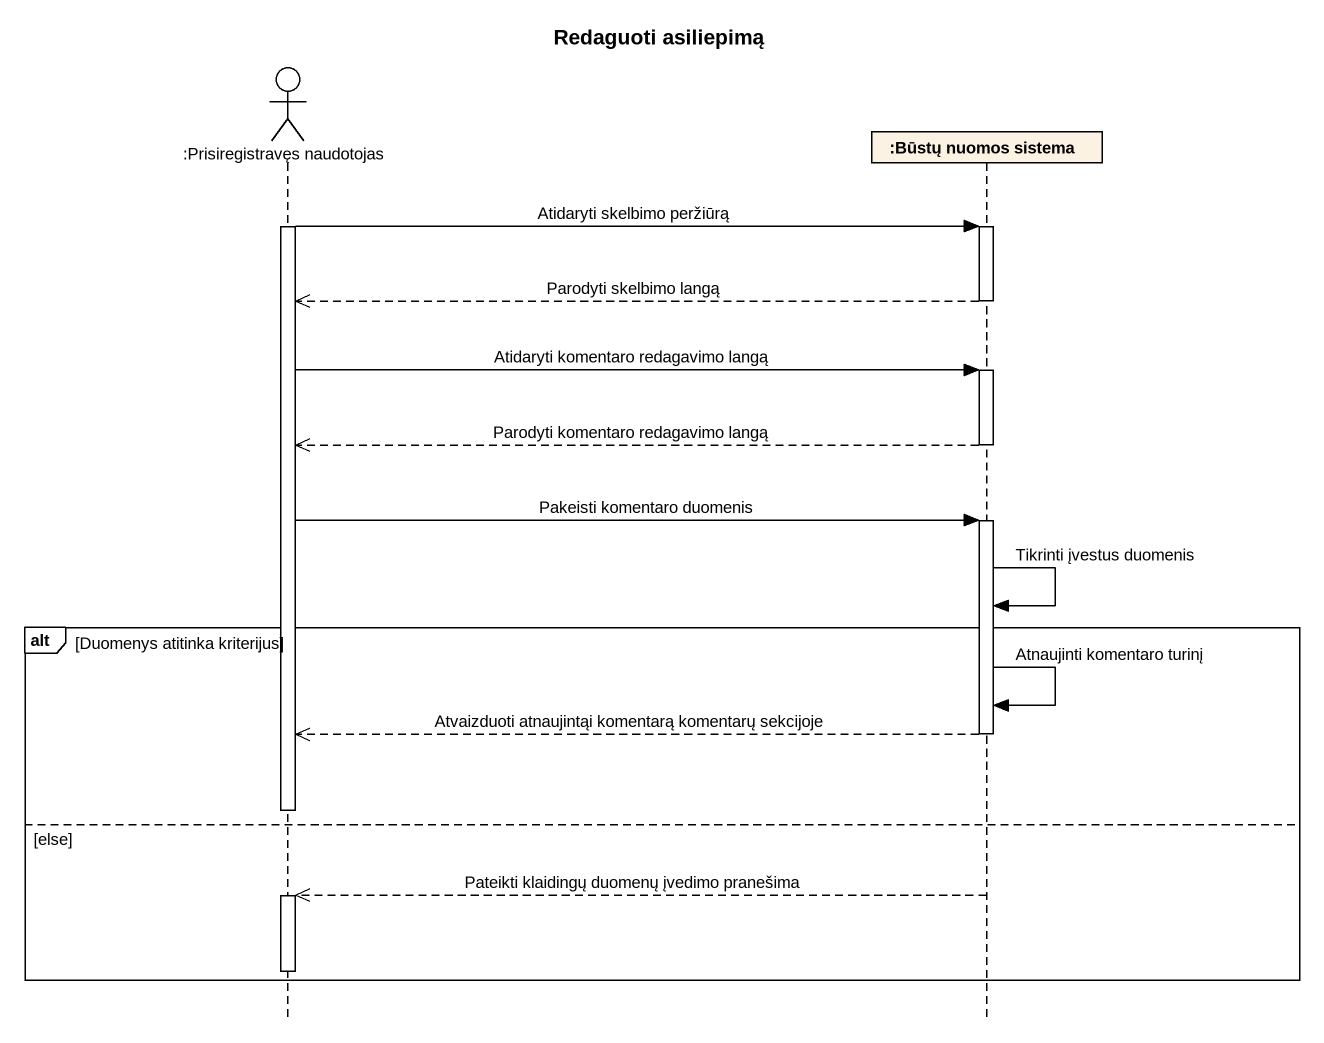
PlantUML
@startuml
title Redaguoti asiliepimą
hide footbox
actor ":Prisiregistravęs naudotojas" as Prisiregistravęs_naudotojas
participant ":Būstų nuomos sistema" as Būstų_nuomos_sistema

activate Prisiregistravęs_naudotojas
Prisiregistravęs_naudotojas -> Būstų_nuomos_sistema : Atidaryti skelbimo peržiūrą
activate Būstų_nuomos_sistema
Būstų_nuomos_sistema -->> Prisiregistravęs_naudotojas : Parodyti skelbimo langą
deactivate Būstų_nuomos_sistema
Prisiregistravęs_naudotojas -> Būstų_nuomos_sistema : Atidaryti komentaro redagavimo langą
activate Būstų_nuomos_sistema
Būstų_nuomos_sistema -->> Prisiregistravęs_naudotojas : Parodyti komentaro redagavimo langą
deactivate Būstų_nuomos_sistema
Prisiregistravęs_naudotojas -> Būstų_nuomos_sistema : Pakeisti komentaro duomenis
activate Būstų_nuomos_sistema
Būstų_nuomos_sistema -> Būstų_nuomos_sistema : Tikrinti įvestus duomenis
alt Duomenys atitinka kriterijus
  Būstų_nuomos_sistema -> Būstų_nuomos_sistema : Atnaujinti komentaro turinį
  Būstų_nuomos_sistema -->> Prisiregistravęs_naudotojas : Atvaizduoti atnaujintąi komentarą komentarų sekcijoje
  deactivate Būstų_nuomos_sistema
  deactivate Prisiregistravęs_naudotojas
else else
  Būstų_nuomos_sistema -->> Prisiregistravęs_naudotojas : Pateikti klaidingų duomenų įvedimo pranešima
  activate Prisiregistravęs_naudotojas
  deactivate Prisiregistravęs_naudotojas
end
@enduml
